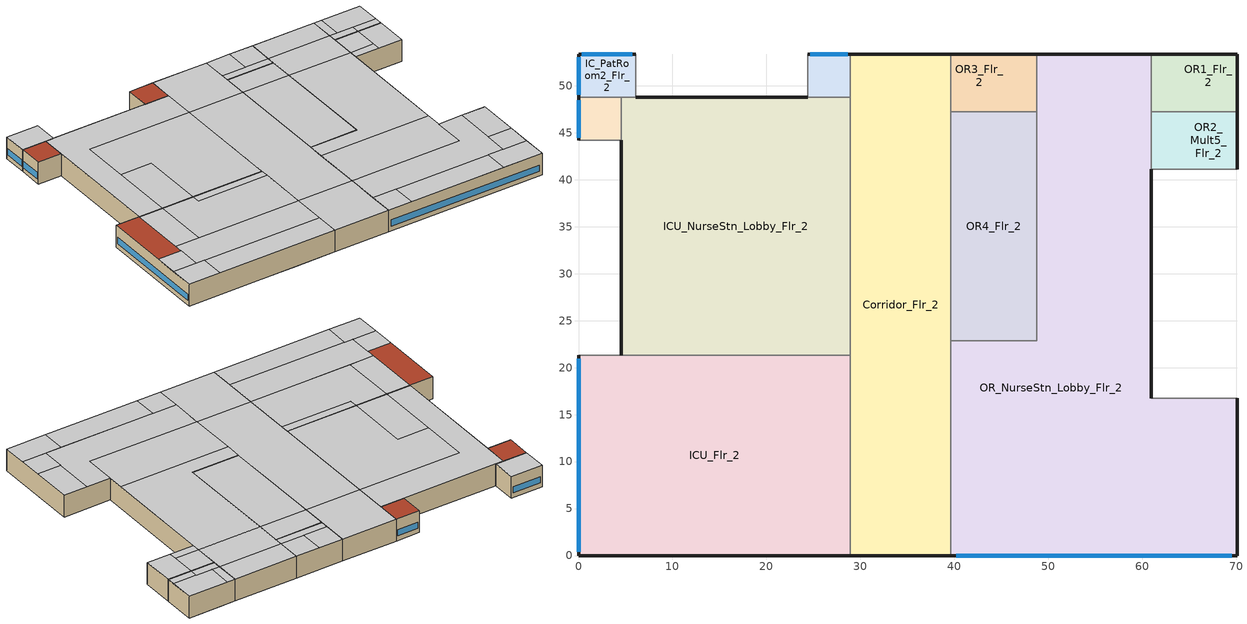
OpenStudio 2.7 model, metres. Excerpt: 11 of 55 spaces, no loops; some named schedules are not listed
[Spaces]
IC_PatRoom2_Flr_2
 floor to Lobby_Records_Flr_1: 6.1,53.34 6.1,48.77 0,48.77 0,53.34 z4.27
 wall outside: 6.1,53.34 0,53.34 0,48.77 z4.27:8.54
 wall to ICU_NurseStn_Lobby_Flr_2: 4.57,48.77 6.1,48.77 z4.27:8.54
 wall adiabatic: 6.1,48.77 6.1,53.34 z4.27:8.54
 wall to IC_PatRoom3_Mult6_Flr_2: 0,48.77 4.57,48.77 z4.27:8.54
 window: 5.73,53.34 0.37,53.34 / 0,53.07 0,49.04 z5.18:6.4
 ceiling to PatRoom8_Flr_3: 6.1,48.77 6.1,53.34 0,53.34 0,48.77 z8.54
ICU_Flr_2
 floor to Office1_Mult4_Flr_1: 9.14,4.57 9.14,0 6.1,0 6.1,4.57 z4.27
 floor to Lobby_Records_Flr_1: 28.96,21.34 28.96,0 21.34,0 21.34,4.57 6.1,4.57 6.1,0 0,0 0,21.34 z4.27
 floor adiabatic: 21.34,4.57 21.34,0 9.14,0 9.14,4.57 z4.27
 wall outside: 0,21.34 0,0 28.96,0 z4.27:8.54
 wall to Corridor_Flr_2: 28.96,0 28.96,21.34 z4.27:8.54
 wall to ICU_NurseStn_Lobby_Flr_2: 28.96,21.34 4.57,21.34 z4.27:8.54
 wall adiabatic: 4.57,21.34 0,21.34 z4.27:8.54
 window: 0,20.94 0,0.4 z5.18:6.4
 ceiling to PatRoom6_Flr_3: 6.1,0 6.1,4.57 0,4.57 0,0 z8.54
 ceiling to Corridor_NW_Flr_3: 9.14,10.67 9.14,21.34 4.57,21.34 4.57,10.67 z8.54
 ceiling to Lab_Flr_3: 28.96,10.67 28.96,19.81 15.24,19.81 15.24,21.34 9.14,21.34 9.14,10.67 z8.54
 ceiling to NurseStn_Lobby_Flr_3: 28.96,19.81 28.96,21.34 15.24,21.34 15.24,19.81 z8.54
 ceiling to PatRoom7_Mult10_Flr_3: 4.57,4.57 4.57,8.99 0,8.99 0,4.57 z8.54
 ceiling to Corridor_SE_Flr_3: 28.96,4.57 28.96,10.67 4.57,10.67 4.57,4.57 z8.54
 ceiling adiabatic: 28.96,0 28.96,4.57 6.1,4.57 6.1,0 z8.54
 roof outside: 4.57,8.99 4.57,21.34 0,21.34 0,8.99 z8.54
OR_NurseStn_Lobby_Flr_2
 floor to ER_Exam3_Mult4_Flr_1: 70.1,9.14 70.1,4.57 64.01,4.57 64.01,9.14 z4.27
 floor to ER_Exam1_Mult4_Flr_1: 45.72,4.57 45.72,0 39.62,0 39.62,4.57 z4.27
 floor to ER_Trauma1_Flr_1: 70.1,4.57 70.1,0 64.01,0 64.01,4.57 z4.27
 floor to ER_NurseStn_Lobby_Flr_1: 60.96,48.77 60.96,16.76 70.1,16.76 70.1,13.72 64.01,13.72 64.01,4.57 39.62,4.57 39.62,22.86 48.77,22.86 48.77,48.77 z4.27
 floor adiabatic: 60.96,53.34 60.96,48.77 48.77,48.77 48.77,53.34 z4.27; 64.01,4.57 64.01,0 45.72,0 45.72,4.57 z4.27; 70.1,13.72 70.1,9.14 64.01,9.14 64.01,13.72 z4.27
 wall outside: 60.96,53.34 48.77,53.34 / 39.62,0 70.1,0 70.1,16.76 / 60.96,16.76 60.96,41.15 z4.27:8.54
 wall to OR4_Flr_2: 48.77,47.24 48.77,22.86 39.62,22.86 z4.27:8.54
 wall to Corridor_Flr_2: 39.62,22.86 39.62,0 z4.27:8.54
 wall adiabatic: 70.1,16.76 60.96,16.76 z4.27:8.54
 wall to OR1_Flr_2: 60.96,47.24 60.96,53.34 z4.27:8.54
 wall to OR2_Mult5_Flr_2: 60.96,41.15 60.96,47.24 z4.27:8.54
 wall to OR3_Flr_2: 48.77,53.34 48.77,47.24 z4.27:8.54
 window: 40.2,0 69.53,0 z5.18:6.4
 ceiling to PatRoom3_Mult10_Flr_3: 70.1,4.57 70.1,8.99 65.53,8.99 65.53,4.57 z8.54
 ceiling to Corridor_NW_Flr_3: 60.96,42.67 60.96,48.77 48.77,48.77 48.77,42.67 z8.54
 ceiling adiabatic: 60.96,48.77 60.96,53.34 48.77,53.34 48.77,48.77 z8.54; 62.48,0 62.48,4.57 44.2,4.57 44.2,0 z8.54; 70.1,8.99 70.1,16.76 65.53,16.76 65.53,8.99 z8.54
 ceiling to PatRoom1_Mult10_Flr_3: 44.2,0 44.2,4.57 39.62,4.57 39.62,0 z8.54
 ceiling to PhysTherapy_Flr_3: 60.96,19.81 60.96,42.67 48.77,42.67 48.77,22.86 39.62,22.86 39.62,19.81 z8.54
 ceiling to PatRoom2_Flr_3: 70.1,0 70.1,4.57 62.48,4.57 62.48,0 z8.54
 ceiling to Corridor_SE_Flr_3: 65.53,4.57 65.53,16.76 60.96,16.76 60.96,10.67 39.62,10.67 39.62,4.57 z8.54
 ceiling to NurseStn_Lobby_Flr_3: 60.96,10.67 60.96,19.81 39.62,19.81 39.62,10.67 z8.54
Corridor_Flr_2
 floor to Corridor_Flr_1: 39.62,53.34 39.62,0 28.96,0 28.96,53.34 z4.27
 wall outside: 28.96,0 39.62,0 / 39.62,53.34 28.96,53.34 z4.27:8.54
 wall to OR4_Flr_2: 39.62,22.86 39.62,47.24 z4.27:8.54
 wall to IC_PatRoom1_Mult5_Flr_2: 28.96,53.34 28.96,48.77 z4.27:8.54
 wall to OR3_Flr_2: 39.62,47.24 39.62,53.34 z4.27:8.54
 wall to ICU_NurseStn_Lobby_Flr_2: 28.96,48.77 28.96,21.34 z4.27:8.54
 ceiling to Corridor_NW_Flr_3: 39.62,42.67 39.62,53.34 28.96,53.34 28.96,42.67 z8.54
 ceiling to Corridor_SE_Flr_3: 39.62,0 39.62,10.67 28.96,10.67 28.96,0 z8.54
 ceiling to NurseStn_Lobby_Flr_3: 39.62,10.67 39.62,42.67 28.96,42.67 28.96,10.67 z8.54
OR2_Mult5_Flr_2
 floor to ER_NurseStn_Lobby_Flr_1: 64.01,47.24 64.01,41.15 60.96,41.15 60.96,47.24 z4.27
 floor adiabatic: 70.1,47.24 70.1,41.15 64.01,41.15 64.01,47.24 z4.27
 wall outside: 70.1,41.15 70.1,47.24 z4.27:8.54
 wall adiabatic: 60.96,41.15 70.1,41.15 z4.27:8.54
 wall to OR1_Flr_2: 70.1,47.24 60.96,47.24 z4.27:8.54
 ceiling to Corridor_NW_Flr_3: 65.53,42.67 65.53,47.24 60.96,47.24 60.96,42.67 z8.54
 ceiling to Corridor_SE_Flr_3: 65.53,41.15 65.53,42.67 60.96,42.67 60.96,41.15 z8.54
 ceiling adiabatic: 70.1,41.15 70.1,47.24 65.53,47.24 65.53,41.15 z8.54
ICU_NurseStn_Lobby_Flr_2
 floor to Lobby_Records_Flr_1: 28.96,48.77 28.96,21.34 4.57,21.34 4.57,48.77 z4.27
 wall outside: 24.38,48.77 6.1,48.77 / 4.57,44.2 4.57,21.34 z4.27:8.54
 wall to IC_PatRoom3_Mult6_Flr_2: 4.57,48.77 4.57,44.2 z4.27:8.54
 wall to IC_PatRoom1_Mult5_Flr_2: 28.96,48.77 24.38,48.77 z4.27:8.54
 ceiling to Corridor_NW_Flr_3: 9.14,21.34 9.14,42.67 28.96,42.67 28.96,48.77 4.57,48.77 4.57,21.34 z8.54
 ceiling to Lab_Flr_3: 15.24,21.34 15.24,33.53 9.14,33.53 9.14,21.34 z8.54
 ceiling to NurseStn_Lobby_Flr_3: 28.96,21.34 28.96,42.67 9.14,42.67 9.14,33.53 15.24,33.53 15.24,21.34 z8.54
OR3_Flr_2
 floor to ER_Triage_Mult4_Flr_1: 45.72,53.34 45.72,48.77 39.62,48.77 39.62,53.34 z4.27
 floor to ER_NurseStn_Lobby_Flr_1: 48.77,48.77 48.77,47.24 39.62,47.24 39.62,48.77 z4.27
 floor adiabatic: 48.77,53.34 48.77,48.77 45.72,48.77 45.72,53.34 z4.27
 wall outside: 48.77,53.34 39.62,53.34 z4.27:8.54
 wall to OR4_Flr_2: 39.62,47.24 48.77,47.24 z4.27:8.54
 ceiling to PatRoom5_Mult10_Flr_3: 44.2,48.77 44.2,53.34 39.62,53.34 39.62,48.77 z8.54
 ceiling to Corridor_NW_Flr_3: 48.77,47.24 48.77,48.77 39.62,48.77 39.62,47.24 z8.54
 ceiling adiabatic: 48.77,48.77 48.77,53.34 44.2,53.34 44.2,48.77 z8.54
OR4_Flr_2
 floor to ER_NurseStn_Lobby_Flr_1: 48.77,47.24 48.77,22.86 39.62,22.86 39.62,47.24 z4.27
 ceiling to Corridor_NW_Flr_3: 48.77,42.67 48.77,47.24 39.62,47.24 39.62,42.67 z8.54
 ceiling to PhysTherapy_Flr_3: 48.77,22.86 48.77,42.67 39.62,42.67 39.62,22.86 z8.54
IC_PatRoom3_Mult6_Flr_2
 floor to Lobby_Records_Flr_1: 4.57,48.77 4.57,44.2 0,44.2 0,48.77 z4.27
 wall outside: 0,48.77 0,44.2 z4.27:8.54
 wall adiabatic: 0,44.2 4.57,44.2 z4.27:8.54
 window: 0,48.49 0,44.47 z5.18:6.4
 roof outside: 4.57,44.2 4.57,48.77 0,48.77 0,44.2 z8.54
OR1_Flr_2
 floor to ER_Trauma2_Flr_1: 70.1,53.34 70.1,48.77 64.01,48.77 64.01,53.34 z4.27
 floor to ER_NurseStn_Lobby_Flr_1: 64.01,48.77 64.01,47.24 60.96,47.24 60.96,48.77 z4.27
 floor adiabatic: 64.01,53.34 64.01,48.77 60.96,48.77 60.96,53.34 z4.27; 70.1,48.77 70.1,47.24 64.01,47.24 64.01,48.77 z4.27
 wall outside: 70.1,47.24 70.1,53.34 60.96,53.34 z4.27:8.54
 ceiling to Corridor_NW_Flr_3: 65.53,47.24 65.53,48.77 60.96,48.77 60.96,47.24 z8.54
 ceiling to PatRoom4_Flr_3: 70.1,48.77 70.1,53.34 62.48,53.34 62.48,48.77 z8.54
 ceiling adiabatic: 70.1,47.24 70.1,48.77 65.53,48.77 65.53,47.24 z8.54; 62.48,48.77 62.48,53.34 60.96,53.34 60.96,48.77 z8.54
IC_PatRoom1_Mult5_Flr_2
 floor to Lobby_Records_Flr_1: 28.96,53.34 28.96,48.77 24.38,48.77 24.38,53.34 z4.27
 wall outside: 28.96,53.34 24.38,53.34 z4.27:8.54
 wall adiabatic: 24.38,53.34 24.38,48.77 z4.27:8.54
 window: 28.68,53.34 24.66,53.34 z5.18:6.4
 roof outside: 28.96,48.77 28.96,53.34 24.38,53.34 24.38,48.77 z8.54
[ClimateZones]
Climate Zone Institution Name 1=ASHRAE; Climate Zone Document Name 1=ANSI/ASHRAE Standard 169; Climate Zone Document Year 1=2006; Climate Zone Institution Name 2=CEC; Climate Zone Document Name 2=California Climate Zone Descriptions; Climate Zone Document Year 2=1995
[Building]
-Hospital-ASHRAE 169-2013-2A created: 2020-01-22 11:31:17 -0500: Standards Number of Stories=6; Standards Number of Above Ground Stories=5; Standards Building Type=Hospital
[Site]
Site 1: Terrain=City
[Space] Building Story=Building Story 3; Part of Total Floor Area=Yes
Name | Space Type | Thermal Zone
IC_PatRoom2_Flr_2 | Hospital ICU_PatRm | IC_PatRoom2_Flr_2 ZN
ICU_Flr_2 | Hospital ICU_Open | ICU_Flr_2 ZN
OR_NurseStn_Lobby_Flr_2 | Hospital NurseStn | OR_NurseStn_Lobby_Flr_2 ZN
Corridor_Flr_2 | Hospital Corridor | Corridor_Flr_2 ZN
IC_PatRoom3_Mult6_Flr_2 | Hospital ICU_PatRm | IC_PatRoom3_Mult6_Flr_2 ZN
OR4_Flr_2 | Hospital OR | OR4_Flr_2 ZN
OR2_Mult5_Flr_2 | Hospital OR | OR2_Mult5_Flr_2 ZN
ICU_NurseStn_Lobby_Flr_2 | Hospital ICU_NurseStn | ICU_NurseStn_Lobby_Flr_2 ZN
OR3_Flr_2 | Hospital OR | OR3_Flr_2 ZN
OR1_Flr_2 | Hospital OR | OR1_Flr_2 ZN
IC_PatRoom1_Mult5_Flr_2 | Hospital ICU_PatRm | IC_PatRoom1_Mult5_Flr_2 ZN
[BuildingStory]
Building Story 3: Nominal Z Coordinate {m}=4.2683
[SpaceType] Standards Building Type=Hospital
Name | Default Schedule Set | Design Specification Outdoor Air Object | Standards Space Type
Hospital Corridor | Hospital Corridor Schedule Set | Hospital Corridor Ventilation | Corridor
Hospital ICU_NurseStn | Hospital ICU_NurseStn Schedule Set | Hospital ICU_NurseStn Ventilation | ICU_NurseStn
Hospital ICU_Open | Hospital ICU_Open Schedule Set | Hospital ICU_Open Ventilation | ICU_Open
Hospital ICU_PatRm | Hospital ICU_PatRm Schedule Set | Hospital ICU_PatRm Ventilation | ICU_PatRm
Hospital NurseStn | Hospital NurseStn Schedule Set | Hospital NurseStn Ventilation | NurseStn
Hospital OR | Hospital OR Schedule Set | Hospital OR Ventilation | OR
[People:Definition] Number of People Calculation Method=People/Area; Fraction Radiant=0.3
Name | People per Space Floor Area {person/m2}
Hospital Corridor People Definition | 0.0107639
Hospital ICU_NurseStn People Definition; Hospital NurseStn People Definition | 0.0143483
Hospital ICU_Open People Definition; Hospital ICU_PatRm People Definition; Hospital OR People Definition | 0.0538196
[People] Work Efficiency Schedule=Work Efficiency Schedule; Clothing Insulation Schedule=Clothing Schedule; Air Velocity Schedule=Air Velocity Schedule; Multiplier=1
Name | People Definition | Space or SpaceType
Hospital Corridor People | Hospital Corridor People Definition | Hospital Corridor
Hospital ICU_NurseStn People | Hospital ICU_NurseStn People Definition | Hospital ICU_NurseStn
Hospital ICU_Open People | Hospital ICU_Open People Definition | Hospital ICU_Open
Hospital ICU_PatRm People | Hospital ICU_PatRm People Definition | Hospital ICU_PatRm
Hospital NurseStn People | Hospital NurseStn People Definition | Hospital NurseStn
Hospital OR People | Hospital OR People Definition | Hospital OR
[Lights:Definition] Design Level Calculation Method=Watts/Area; Fraction Radiant=0.7; Fraction Visible=0.2; Return Air Fraction=0
Name | Watts per Space Floor Area {W/m2}
Hospital Corridor Lights Definition; Hospital ICU_NurseStn Lights Definition; Hospital NurseStn Lights Definition | 10.7639
Hospital ICU_Open Lights Definition | 8.61113
Hospital ICU_PatRm Lights Definition | 7.53474
Hospital OR Lights Definition | 23.6806
[Lights] Fraction Replaceable=1
Name | Lights Definition | Space or SpaceType
Hospital Corridor Lights | Hospital Corridor Lights Definition | Hospital Corridor
Hospital ICU_NurseStn Lights | Hospital ICU_NurseStn Lights Definition | Hospital ICU_NurseStn
Hospital ICU_Open Lights | Hospital ICU_Open Lights Definition | Hospital ICU_Open
Hospital ICU_PatRm Lights | Hospital ICU_PatRm Lights Definition | Hospital ICU_PatRm
Hospital NurseStn Lights | Hospital NurseStn Lights Definition | Hospital NurseStn
Hospital OR Lights | Hospital OR Lights Definition | Hospital OR
[ElectricEquipment:Definition] Design Level Calculation Method=Watts/Area; Fraction Latent=0; Fraction Radiant=0.5; Fraction Lost=0
Name | Watts per Space Floor Area {W/m2}
Hospital ICU_NurseStn Elec Equip Definition | 21.5278
Hospital ICU_Open Elec Equip Definition; Hospital ICU_PatRm Elec Equip Definition | 32.2917
Hospital NurseStn Elec Equip Definition | 11.1945
Hospital OR Elec Equip Definition | 43.0556
[ElectricEquipment]
Name | Electric Equipment Definition | Space or SpaceType
Hospital ICU_NurseStn Elec Equip | Hospital ICU_NurseStn Elec Equip Definition | Hospital ICU_NurseStn
Hospital ICU_Open Elec Equip | Hospital ICU_Open Elec Equip Definition | Hospital ICU_Open
Hospital ICU_PatRm Elec Equip | Hospital ICU_PatRm Elec Equip Definition | Hospital ICU_PatRm
Hospital NurseStn Elec Equip | Hospital NurseStn Elec Equip Definition | Hospital NurseStn
Hospital OR Elec Equip | Hospital OR Elec Equip Definition | Hospital OR
[DesignSpecification:OutdoorAir] Outdoor Air Method=Sum
Hospital Corridor Ventilation: Outdoor Air Flow per Floor Area {m3/s-m2}=0.0003048
Hospital ICU_NurseStn Ventilation; Hospital NurseStn Ventilation: Outdoor Air Flow per Floor Area {m3/s-m2}=0.0003048; Outdoor Air Flow per Person {m3/s-person}=0.00235974
Hospital ICU_Open Ventilation; Hospital ICU_PatRm Ventilation: Outdoor Air Flow Air Changes per Hour {1/hr}=2
Hospital OR Ventilation: Outdoor Air Flow Air Changes per Hour {1/hr}=3
[DefaultScheduleSet] People Activity Level Schedule=Hospital ACTIVITY_SCH; Infiltration Schedule=Hospital INFIL_SCH_PNNL
Name | Number of People Schedule | Lighting Schedule | Electric Equipment Schedule
Hospital Corridor Schedule Set | Hospital BLDG_OCC_SCH | Hospital BLDG_LIGHT_CORRIDOR_SCH | Hospital BLDG_EQUIP_SCH
Hospital ICU_NurseStn Schedule Set; Hospital ICU_Open Schedule Set; Hospital ICU_PatRm Schedule Set; Hospital OR Schedule Set | Hospital BLDG_OCC_EXTD_SCH | Hospital BLDG_LIGHT_EXTD_SCH | Hospital BLDG_EQUIP_EXTD_SCH
Hospital NurseStn Schedule Set | Hospital BLDG_OCC_EXTD_SCH | Hospital BLDG_LIGHT_NURSEFLR234_SCH | Hospital BLDG_EQUIP_SCH
[ThermostatSetpoint:DualSetpoint] Heating Setpoint Temperature Schedule=Hospital HTGSETP_SCH; Cooling Setpoint Temperature Schedule=Hospital CLGSETP_SCH
Hospital Corridor Thermostat 2; Hospital ICU_Open Thermostat 1; Hospital ICU_NurseStn Thermostat 1; Hospital ICU_PatRm Thermostat 1; Hospital ICU_PatRm Thermostat 2; Hospital ICU_PatRm Thermostat 3; Hospital OR Thermostat 1; Hospital OR Thermostat 2; Hospital OR Thermostat 3; Hospital OR Thermostat 4; Hospital NurseStn Thermostat 4
[SpaceInfiltration:DesignFlowRate] Schedule=Hospital INFIL_SCH_PNNL; Design Flow Rate Calculation Method=Flow/ExteriorArea; Constant Term Coefficient=0; Temperature Term Coefficient=0; Velocity Term Coefficient=0.224; Velocity Squared Term Coefficient=0
Name | Space or SpaceType | Flow per Exterior Surface Area {m3/s-m2}
Corridor_Flr_2 Infiltration | Corridor_Flr_2 | 0.00102523
ICU_Flr_2 Infiltration | ICU_Flr_2 | 0.000811744
ICU_NurseStn_Lobby_Flr_2 Infiltration | ICU_NurseStn_Lobby_Flr_2 | 0.00102523
IC_PatRoom1_Mult5_Flr_2 Infiltration | IC_PatRoom1_Mult5_Flr_2 | 0.000495006
IC_PatRoom2_Flr_2 Infiltration | IC_PatRoom2_Flr_2 | 0.00102523
IC_PatRoom3_Mult6_Flr_2 Infiltration | IC_PatRoom3_Mult6_Flr_2 | 0.000495006
OR1_Flr_2 Infiltration | OR1_Flr_2 | 0.00102523
OR2_Mult5_Flr_2 Infiltration | OR2_Mult5_Flr_2 | 0.00102523
OR3_Flr_2 Infiltration | OR3_Flr_2 | 0.00102523
OR_NurseStn_Lobby_Flr_2 Infiltration | OR_NurseStn_Lobby_Flr_2 | 0.00102523
[ThermalZone] Use Ideal Air Loads=No
Name | Thermostat | Multiplier
Corridor_Flr_2 ZN | Hospital Corridor Thermostat 2
ICU_Flr_2 ZN | Hospital ICU_Open Thermostat 1
ICU_NurseStn_Lobby_Flr_2 ZN | Hospital ICU_NurseStn Thermostat 1
IC_PatRoom1_Mult5_Flr_2 ZN | Hospital ICU_PatRm Thermostat 1 | 5
IC_PatRoom2_Flr_2 ZN | Hospital ICU_PatRm Thermostat 2
IC_PatRoom3_Mult6_Flr_2 ZN | Hospital ICU_PatRm Thermostat 3 | 6
OR1_Flr_2 ZN | Hospital OR Thermostat 1
OR2_Mult5_Flr_2 ZN | Hospital OR Thermostat 2 | 5
OR3_Flr_2 ZN | Hospital OR Thermostat 3
OR4_Flr_2 ZN | Hospital OR Thermostat 4
OR_NurseStn_Lobby_Flr_2 ZN | Hospital NurseStn Thermostat 4
[Schedule:Ruleset]
Name | Default Day Schedule | Summer Design Day Schedule | Winter Design Day Schedule
Clothing Schedule | Clothing Schedule Default Winter Clothes
Air Velocity Schedule | Air Velocity Schedule Default
Work Efficiency Schedule | Work Efficiency Schedule Default
Hospital BLDG_OCC_SCH | Hospital BLDG_OCC_SCH Default | Hospital BLDG_OCC_SCH Summer Design Day | Hospital BLDG_OCC_SCH Winter Design Day
Hospital ACTIVITY_SCH | Hospital ACTIVITY_SCH Default | Hospital ACTIVITY_SCH Summer Design Day | Hospital ACTIVITY_SCH Winter Design Day
Hospital BLDG_EQUIP_SCH | Hospital BLDG_EQUIP_SCH Default | Hospital BLDG_EQUIP_SCH Summer Design Day | Hospital BLDG_EQUIP_SCH Winter Design Day
Hospital INFIL_SCH_PNNL | Hospital INFIL_SCH_PNNL Default | Hospital INFIL_SCH_PNNL Summer Design Day | Hospital INFIL_SCH_PNNL Winter Design Day
Hospital HTGSETP_SCH | Hospital HTGSETP_SCH Default | Hospital HTGSETP_SCH Summer Design Day | Hospital HTGSETP_SCH Winter Design Day
Hospital CLGSETP_SCH | Hospital CLGSETP_SCH Default | Hospital CLGSETP_SCH Summer Design Day | Hospital CLGSETP_SCH Winter Design Day
Hospital BLDG_LIGHT_CORRIDOR_SCH | Hospital BLDG_LIGHT_CORRIDOR_SCH Default | Hospital BLDG_LIGHT_CORRIDOR_SCH Summer Design Day | Hospital BLDG_LIGHT_CORRIDOR_SCH Winter Design Day
Hospital BLDG_OCC_EXTD_SCH | Hospital BLDG_OCC_EXTD_SCH Default | Hospital BLDG_OCC_EXTD_SCH Summer Design Day | Hospital BLDG_OCC_EXTD_SCH Winter Design Day
Hospital BLDG_LIGHT_EXTD_SCH | Hospital BLDG_LIGHT_EXTD_SCH Default | Hospital BLDG_LIGHT_EXTD_SCH Summer Design Day | Hospital BLDG_LIGHT_EXTD_SCH Winter Design Day
Hospital BLDG_EQUIP_EXTD_SCH | Hospital BLDG_EQUIP_EXTD_SCH Default | Hospital BLDG_EQUIP_EXTD_SCH Summer Design Day | Hospital BLDG_EQUIP_EXTD_SCH Winter Design Day
Hospital BLDG_LIGHT_NURSEFLR234_SCH | Hospital BLDG_LIGHT_NURSEFLR234_SCH Default | Hospital BLDG_LIGHT_NURSEFLR234_SCH Summer Design Day | Hospital BLDG_LIGHT_NURSEFLR234_SCH Winter Design Day
[Schedule:Day]
Clothing Schedule Default Winter Clothes; Hospital BLDG_EQUIP_SCH Summer Design Day; Hospital BLDG_OCC_EXTD_SCH Summer Design Day; Hospital BLDG_LIGHT_EXTD_SCH Summer Design Day; Hospital BLDG_EQUIP_EXTD_SCH Summer Design Day; Hospital BLDG_LIGHT_NURSEFLR234_SCH Summer Design Day: 24, 0, 1
Air Velocity Schedule Default: 24, 0, 0.2
Work Efficiency Schedule Default; Hospital BLDG_OCC_EXTD_SCH Winter Design Day; Hospital BLDG_LIGHT_EXTD_SCH Winter Design Day; Hospital BLDG_EQUIP_EXTD_SCH Winter Design Day; Hospital BLDG_LIGHT_NURSEFLR234_SCH Winter Design Day: 24, 0, 0
Hospital ACTIVITY_SCH Default; Hospital ACTIVITY_SCH Winter Design Day; Hospital ACTIVITY_SCH Summer Design Day: 24, 0, 120
Hospital BLDG_EQUIP_SCH Default: 8, 0, 0.261951, 16, 0, 0.349268, 24, 0, 0.261951
Hospital INFIL_SCH_PNNL Default; Hospital INFIL_SCH_PNNL Winter Design Day; Hospital INFIL_SCH_PNNL Summer Design Day: 24, 0, 0.25
Hospital HTGSETP_SCH Default; Hospital HTGSETP_SCH Winter Design Day; Hospital HTGSETP_SCH Summer Design Day: 24, 0, 21
Hospital CLGSETP_SCH Default; Hospital CLGSETP_SCH Winter Design Day; Hospital CLGSETP_SCH Summer Design Day: 24, 0, 24
Hospital BLDG_OCC_EXTD_SCH Default; Hospital BLDG_EQUIP_EXTD_SCH Default: 8, 0, 0.4, 16, 0, 0.6, 24, 0, 0.4
Hospital BLDG_LIGHT_EXTD_SCH Default; Hospital BLDG_LIGHT_NURSEFLR234_SCH Default: 8, 0, 0.5, 16, 0, 0.7, 24, 0, 0.5
[Schedule:Rule] Date Specification Type=DateRange; Start Day=1
Name | Schedule Ruleset | Rule Order | Day Schedule | Start Month | End Month | End Day | Apply Monday | Apply Tuesday | Apply Wednesday | Apply Thursday | Apply Friday | Apply Saturday
Schedule Rule 1 | Clothing Schedule | 0 | Clothing Schedule Summer Clothes | 5 | 9 | 30
Schedule Rule 8 | Hospital INFIL_SCH_PNNL | 0 | Hospital INFIL_SCH_PNNL Default|WntrDsn|SmrDsn|Sat|Wkdy Day | 1 | 12 | 31 | Yes | Yes | Yes | Yes | Yes | Yes
Schedule Rule 13 | Hospital BLDG_OCC_EXTD_SCH | 1 | Hospital BLDG_OCC_EXTD_SCH Sat Day | 1 | 12 | 31 |  |  |  |  |  | Yes
Schedule Rule 14 | Hospital BLDG_OCC_EXTD_SCH | 0 | Hospital BLDG_OCC_EXTD_SCH Wkdy Day | 1 | 12 | 31 | Yes | Yes | Yes | Yes | Yes
Schedule Rule 15 | Hospital BLDG_LIGHT_EXTD_SCH | 1 | Hospital BLDG_LIGHT_EXTD_SCH Sat Day | 1 | 12 | 31 |  |  |  |  |  | Yes
Schedule Rule 16 | Hospital BLDG_LIGHT_EXTD_SCH | 0 | Hospital BLDG_LIGHT_EXTD_SCH Wkdy Day | 1 | 12 | 31 | Yes | Yes | Yes | Yes | Yes
Schedule Rule 17 | Hospital BLDG_EQUIP_EXTD_SCH | 1 | Hospital BLDG_EQUIP_EXTD_SCH Sat Day | 1 | 12 | 31 |  |  |  |  |  | Yes
Schedule Rule 18 | Hospital BLDG_EQUIP_EXTD_SCH | 0 | Hospital BLDG_EQUIP_EXTD_SCH Wkdy Day | 1 | 12 | 31 | Yes | Yes | Yes | Yes | Yes
Schedule Rule 23 | Hospital BLDG_LIGHT_NURSEFLR234_SCH | 1 | Hospital BLDG_LIGHT_NURSEFLR234_SCH Sat Day | 1 | 12 | 31 |  |  |  |  |  | Yes
Schedule Rule 24 | Hospital BLDG_LIGHT_NURSEFLR234_SCH | 0 | Hospital BLDG_LIGHT_NURSEFLR234_SCH Wkdy Day | 1 | 12 | 31 | Yes | Yes | Yes | Yes | Yes
